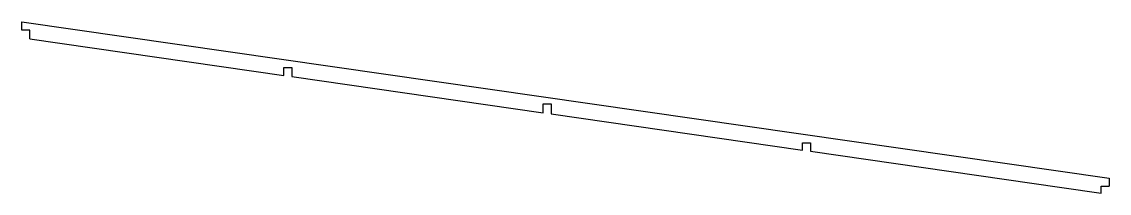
# Model space of a CAD drawing. Header units: inches. Extents: x 21 to 294, y -28 to 15.
import ezdxf

# ---------------------------------------------------------------- set-up
doc = ezdxf.new("R2010")
doc.units = ezdxf.units.IN
doc.header["$MEASUREMENT"] = 0
doc.layers.add('LAYER01', color=7, linetype='Continuous')

msp = doc.modelspace()

# ---------------------------------------------------------------- linework, layer by layer
for p, q in [((21.04, 15.12), (293.64, -24.1)), ((23.04, 10.86), (86.74, 1.68)), ((88.74, 1.39), (151.74, -7.69)), ((153.74, -7.97), (216.74, -17.05)), ((218.74, -17.34), (281.74, -26.42))]:
    msp.add_line(p, q)
at = {"color": 7}
for p, q in [((21.04, 13.05), (21.04, 15.12)), ((23.04, 13.05), (21.04, 13.05)), ((23.04, 10.86), (23.04, 13.05)), ((86.74, 1.68), (86.74, 3.65)), ((86.74, 3.65), (88.74, 3.65)), ((88.74, 3.65), (88.74, 1.39)), ((151.74, -7.69), (151.74, -5.42)), ((151.74, -5.42), (153.74, -5.42)), ((153.74, -5.42), (153.74, -7.97)), ((216.74, -17.05), (216.74, -15.19)), ((216.74, -15.19), (218.74, -15.19)), ((218.74, -15.19), (218.74, -17.34)), ((293.64, -24.1), (293.64, -26.03)), ((291.64, -27.84), (291.64, -26.03)), ((291.64, -26.03), (293.64, -26.03))]:
    msp.add_line(p, q, dxfattribs=at)
at = {"layer": 'LAYER01'}
msp.add_line((281.74, -26.42), (291.64, -27.84), dxfattribs=at)

doc.saveas('drawing.dxf')
